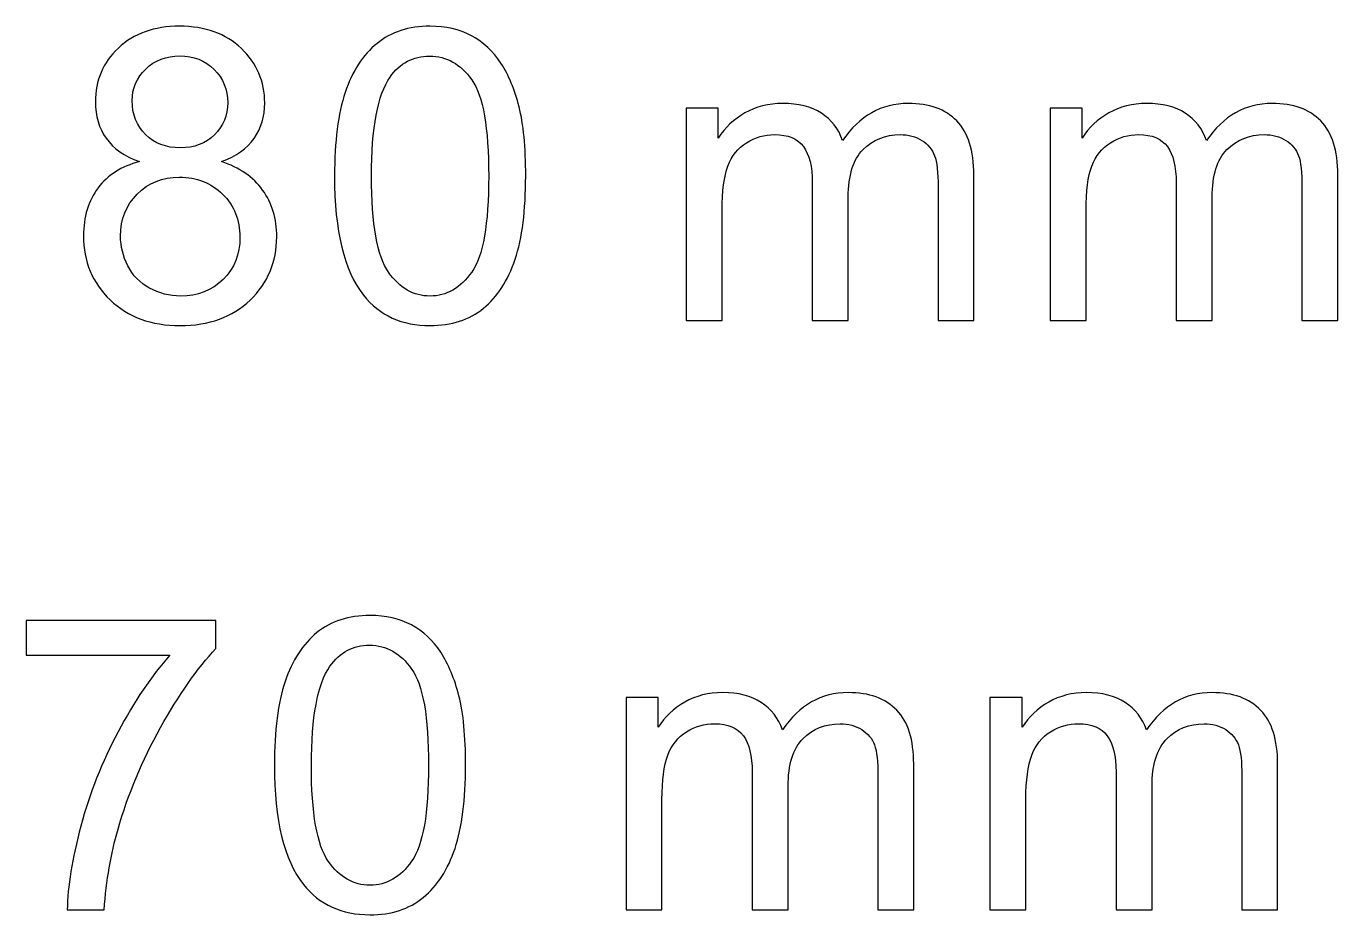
# Model space of a CAD drawing. Header units: millimetres. Extents: x -32 to 79, y -57 to 20.
# Drawn here: x -0.98 to 14.84, y 6.44 to 17.16 of the extents above; entities that cross this region are included whole.
import ezdxf

# ---------------------------------------------------------------- set-up
doc = ezdxf.new("R2010")
doc.units = ezdxf.units.MM
doc.header["$MEASUREMENT"] = 0
doc.layers.add('BG_SILKSCREEN_TOP', color=7, linetype='Continuous')

msp = doc.modelspace()

# ---------------------------------------------------------------- linework, layer by layer
at = {"layer": 'BG_SILKSCREEN_TOP'}
for points, knots in [([(0.3852, 15.526), (0.205, 15.5918), (0.0716, 15.6857), (-0.0156, 15.8083), (-0.0156, 15.8083), (-0.1021, 15.9301), (-0.1457, 16.0767), (-0.1457, 16.247), (-0.1457, 16.247), (-0.1457, 16.5047), (-0.0535, 16.7203), (0.1317, 16.8957), (0.1317, 16.8957), (0.3169, 17.071), (0.5622, 17.1591), (0.8692, 17.1591), (0.8692, 17.1591), (1.1779, 17.1591), (1.4265, 17.0694), (1.615, 16.8899), (1.615, 16.8899), (1.8027, 16.7105), (1.8965, 16.4923), (1.8965, 16.2347), (1.8965, 16.2347), (1.8965, 16.0709), (1.8537, 15.9285), (1.7681, 15.8067), (1.7681, 15.8067), (1.6817, 15.6857), (1.5516, 15.5918), (1.3763, 15.526), (1.3763, 15.526), (1.5928, 15.4552), (1.7582, 15.3416), (1.8718, 15.1836), (1.8718, 15.1836), (1.9846, 15.0263), (2.0414, 14.8378), (2.0414, 14.6197), (2.0414, 14.6197), (2.0414, 14.3168), (1.9344, 14.0633), (1.7212, 13.8575), (1.7212, 13.8575), (1.5072, 13.6517), (1.2257, 13.5488), (0.8767, 13.5488), (0.8767, 13.5488), (0.5276, 13.5488), (0.247, 13.6517), (0.0329, 13.8583), (0.0329, 13.8583), (-0.1811, 14.0649), (-0.2881, 14.3226), (-0.2881, 14.6312), (-0.2881, 14.6312), (-0.2881, 14.8609), (-0.2296, 15.0535), (-0.1128, 15.2091), (-0.1128, 15.2091), (0.0033, 15.3638), (0.1696, 15.47), (0.3852, 15.526)], [0, 0, 0, 0, 0.0625, 0.0625, 0.0625, 0.0625, 0.125, 0.125, 0.125, 0.125, 0.1875, 0.1875, 0.1875, 0.1875, 0.25, 0.25, 0.25, 0.25, 0.3125, 0.3125, 0.3125, 0.3125, 0.375, 0.375, 0.375, 0.375, 0.4375, 0.4375, 0.4375, 0.4375, 0.5, 0.5, 0.5, 0.5, 0.5625, 0.5625, 0.5625, 0.5625, 0.625, 0.625, 0.625, 0.625, 0.6875, 0.6875, 0.6875, 0.6875, 0.75, 0.75, 0.75, 0.75, 0.8125, 0.8125, 0.8125, 0.8125, 0.875, 0.875, 0.875, 0.875, 0.9375, 0.9375, 0.9375, 0.9375, 1, 1, 1, 1]), ([(2.7381, 15.3523), (2.7381, 15.7704), (2.7809, 16.1071), (2.8673, 16.3615), (2.8673, 16.3615), (2.9529, 16.6166), (3.0813, 16.8134), (3.2509, 16.9516), (3.2509, 16.9516), (3.4204, 17.0899), (3.6336, 17.1591), (3.8904, 17.1591), (3.8904, 17.1591), (4.0806, 17.1591), (4.2469, 17.1204), (4.3901, 17.0438), (4.3901, 17.0438), (4.5333, 16.9681), (4.651, 16.8578), (4.7449, 16.7138), (4.7449, 16.7138), (4.8379, 16.5697), (4.9111, 16.3944), (4.9638, 16.1878), (4.9638, 16.1878), (5.0173, 15.9812), (5.0437, 15.703), (5.0437, 15.3523), (5.0437, 15.3523), (5.0437, 14.9374), (5.0009, 14.6032), (4.9161, 14.3481), (4.9161, 14.3481), (4.8305, 14.0929), (4.7029, 13.8962), (4.5333, 13.7571), (4.5333, 13.7571), (4.3637, 13.618), (4.1497, 13.5488), (3.8904, 13.5488), (3.8904, 13.5488), (3.5497, 13.5488), (3.2822, 13.6706), (3.0879, 13.9151), (3.0879, 13.9151), (2.8549, 14.209), (2.7381, 14.6889), (2.7381, 15.3523)], [0, 0, 0, 0, 0.0833333, 0.0833333, 0.0833333, 0.0833333, 0.1666667, 0.1666667, 0.1666667, 0.1666667, 0.25, 0.25, 0.25, 0.25, 0.3333333, 0.3333333, 0.3333333, 0.3333333, 0.4166667, 0.4166667, 0.4166667, 0.4166667, 0.5, 0.5, 0.5, 0.5, 0.5833333, 0.5833333, 0.5833333, 0.5833333, 0.6666667, 0.6666667, 0.6666667, 0.6666667, 0.75, 0.75, 0.75, 0.75, 0.8333333, 0.8333333, 0.8333333, 0.8333333, 0.9166667, 0.9166667, 0.9166667, 0.9166667, 1, 1, 1, 1]), ([(0.298, 16.2619), (0.298, 16.0948), (0.3523, 15.9581), (0.4593, 15.8519), (0.4593, 15.8519), (0.5672, 15.7458), (0.7071, 15.6923), (0.8791, 15.6923), (0.8791, 15.6923), (1.0462, 15.6923), (1.1837, 15.7449), (1.2907, 15.8503), (1.2907, 15.8503), (1.3977, 15.9557), (1.4504, 16.0849), (1.4504, 16.2372), (1.4504, 16.2372), (1.4504, 16.3969), (1.3961, 16.5302), (1.2858, 16.6389), (1.2858, 16.6389), (1.1755, 16.7475), (1.0388, 16.8018), (0.8742, 16.8018), (0.8742, 16.8018), (0.7087, 16.8018), (0.5713, 16.7483), (0.4618, 16.643), (0.4618, 16.643), (0.3523, 16.5368), (0.298, 16.4092), (0.298, 16.2619)], [0, 0, 0, 0, 0.125, 0.125, 0.125, 0.125, 0.25, 0.25, 0.25, 0.25, 0.375, 0.375, 0.375, 0.375, 0.5, 0.5, 0.5, 0.5, 0.625, 0.625, 0.625, 0.625, 0.75, 0.75, 0.75, 0.75, 0.875, 0.875, 0.875, 0.875, 1, 1, 1, 1]), ([(3.1842, 15.3523), (3.1842, 14.772), (3.2525, 14.3859), (3.3883, 14.1933), (3.3883, 14.1933), (3.5242, 14.0015), (3.6912, 13.9052), (3.8904, 13.9052), (3.8904, 13.9052), (4.0905, 13.9052), (4.2576, 14.0024), (4.3934, 14.195), (4.3934, 14.195), (4.5292, 14.3876), (4.5975, 14.7736), (4.5975, 15.3523), (4.5975, 15.3523), (4.5975, 15.9343), (4.5292, 16.3211), (4.3934, 16.5121), (4.3934, 16.5121), (4.2576, 16.7039), (4.0888, 16.7994), (3.8863, 16.7994), (3.8863, 16.7994), (3.6863, 16.7994), (3.5274, 16.7146), (3.4081, 16.5458), (3.4081, 16.5458), (3.2591, 16.331), (3.1842, 15.9326), (3.1842, 15.3523)], [0, 0, 0, 0, 0.125, 0.125, 0.125, 0.125, 0.25, 0.25, 0.25, 0.25, 0.375, 0.375, 0.375, 0.375, 0.5, 0.5, 0.5, 0.5, 0.625, 0.625, 0.625, 0.625, 0.75, 0.75, 0.75, 0.75, 0.875, 0.875, 0.875, 0.875, 1, 1, 1, 1]), ([(6.9781, 13.6089), (6.9781, 13.6089), (6.9781, 16.1697), (6.9781, 16.1697), (6.9781, 16.1697), (6.9781, 16.1697), (7.3658, 16.1697), (7.3658, 16.1697), (7.3658, 16.1697), (7.3658, 16.1697), (7.3658, 15.8108), (7.3658, 15.8108), (7.3658, 15.8108), (7.4464, 15.9359), (7.5534, 16.0371), (7.6868, 16.1129), (7.6868, 16.1129), (7.8201, 16.1894), (7.9724, 16.2281), (8.1428, 16.2281), (8.1428, 16.2281), (8.3321, 16.2281), (8.4877, 16.1886), (8.6087, 16.1096), (8.6087, 16.1096), (8.7305, 16.0306), (8.8161, 15.9211), (8.8655, 15.7795), (8.8655, 15.7795), (9.0688, 16.0783), (9.3322, 16.2281), (9.6565, 16.2281), (9.6565, 16.2281), (9.9109, 16.2281), (10.106, 16.1573), (10.2426, 16.0166), (10.2426, 16.0166), (10.3792, 15.8758), (10.4476, 15.6593), (10.4476, 15.3671), (10.4476, 15.3671), (10.4476, 15.3671), (10.4476, 13.6089), (10.4476, 13.6089), (10.4476, 13.6089), (10.4476, 13.6089), (10.0162, 13.6089), (10.0162, 13.6089), (10.0162, 13.6089), (10.0162, 13.6089), (10.0162, 15.2222), (10.0162, 15.2222), (10.0162, 15.2222), (10.0162, 15.3959), (10.0023, 15.521), (9.9743, 15.5976), (9.9743, 15.5976), (9.9455, 15.6733), (9.8944, 15.7351), (9.8212, 15.782), (9.8212, 15.782), (9.7471, 15.8281), (9.6598, 15.8519), (9.5602, 15.8519), (9.5602, 15.8519), (9.38, 15.8519), (9.231, 15.7918), (9.1116, 15.6717), (9.1116, 15.6717), (8.9931, 15.5523), (8.933, 15.3605), (8.933, 15.0971), (8.933, 15.0971), (8.933, 15.0971), (8.933, 13.6089), (8.933, 13.6089), (8.933, 13.6089), (8.933, 13.6089), (8.4992, 13.6089), (8.4992, 13.6089), (8.4992, 13.6089), (8.4992, 13.6089), (8.4992, 15.2725), (8.4992, 15.2725), (8.4992, 15.2725), (8.4992, 15.4659), (8.4638, 15.6108), (8.393, 15.7071), (8.393, 15.7071), (8.3222, 15.8034), (8.207, 15.8519), (8.0457, 15.8519), (8.0457, 15.8519), (7.9238, 15.8519), (7.8111, 15.8198), (7.7074, 15.7548), (7.7074, 15.7548), (7.6036, 15.6906), (7.5279, 15.5968), (7.4818, 15.4733), (7.4818, 15.4733), (7.4349, 15.349), (7.4119, 15.1704), (7.4119, 14.9374), (7.4119, 14.9374), (7.4119, 14.9374), (7.4119, 13.6089), (7.4119, 13.6089), (7.4119, 13.6089), (7.4119, 13.6089), (6.9781, 13.6089), (6.9781, 13.6089)], [0, 0, 0, 0, 0.0357143, 0.0357143, 0.0357143, 0.0357143, 0.0714286, 0.0714286, 0.0714286, 0.0714286, 0.1071429, 0.1071429, 0.1071429, 0.1071429, 0.1428571, 0.1428571, 0.1428571, 0.1428571, 0.1785714, 0.1785714, 0.1785714, 0.1785714, 0.2142857, 0.2142857, 0.2142857, 0.2142857, 0.25, 0.25, 0.25, 0.25, 0.2857143, 0.2857143, 0.2857143, 0.2857143, 0.3214286, 0.3214286, 0.3214286, 0.3214286, 0.3571429, 0.3571429, 0.3571429, 0.3571429, 0.3928571, 0.3928571, 0.3928571, 0.3928571, 0.4285714, 0.4285714, 0.4285714, 0.4285714, 0.4642857, 0.4642857, 0.4642857, 0.4642857, 0.5, 0.5, 0.5, 0.5, 0.5357143, 0.5357143, 0.5357143, 0.5357143, 0.5714286, 0.5714286, 0.5714286, 0.5714286, 0.6071429, 0.6071429, 0.6071429, 0.6071429, 0.6428571, 0.6428571, 0.6428571, 0.6428571, 0.6785714, 0.6785714, 0.6785714, 0.6785714, 0.7142857, 0.7142857, 0.7142857, 0.7142857, 0.75, 0.75, 0.75, 0.75, 0.7857143, 0.7857143, 0.7857143, 0.7857143, 0.8214286, 0.8214286, 0.8214286, 0.8214286, 0.8571429, 0.8571429, 0.8571429, 0.8571429, 0.8928571, 0.8928571, 0.8928571, 0.8928571, 0.9285714, 0.9285714, 0.9285714, 0.9285714, 0.9642857, 0.9642857, 0.9642857, 0.9642857, 1, 1, 1, 1]), ([(11.3665, 13.6089), (11.3665, 13.6089), (11.3665, 16.1697), (11.3665, 16.1697), (11.3665, 16.1697), (11.3665, 16.1697), (11.7542, 16.1697), (11.7542, 16.1697), (11.7542, 16.1697), (11.7542, 16.1697), (11.7542, 15.8108), (11.7542, 15.8108), (11.7542, 15.8108), (11.8348, 15.9359), (11.9418, 16.0371), (12.0752, 16.1129), (12.0752, 16.1129), (12.2085, 16.1894), (12.3608, 16.2281), (12.5312, 16.2281), (12.5312, 16.2281), (12.7205, 16.2281), (12.8761, 16.1886), (12.9971, 16.1096), (12.9971, 16.1096), (13.1189, 16.0306), (13.2045, 15.9211), (13.2539, 15.7795), (13.2539, 15.7795), (13.4572, 16.0783), (13.7206, 16.2281), (14.0449, 16.2281), (14.0449, 16.2281), (14.2993, 16.2281), (14.4944, 16.1573), (14.631, 16.0166), (14.631, 16.0166), (14.7676, 15.8758), (14.836, 15.6593), (14.836, 15.3671), (14.836, 15.3671), (14.836, 15.3671), (14.836, 13.6089), (14.836, 13.6089), (14.836, 13.6089), (14.836, 13.6089), (14.4046, 13.6089), (14.4046, 13.6089), (14.4046, 13.6089), (14.4046, 13.6089), (14.4046, 15.2222), (14.4046, 15.2222), (14.4046, 15.2222), (14.4046, 15.3959), (14.3907, 15.521), (14.3627, 15.5976), (14.3627, 15.5976), (14.3339, 15.6733), (14.2828, 15.7351), (14.2096, 15.782), (14.2096, 15.782), (14.1355, 15.8281), (14.0482, 15.8519), (13.9486, 15.8519), (13.9486, 15.8519), (13.7684, 15.8519), (13.6194, 15.7918), (13.5, 15.6717), (13.5, 15.6717), (13.3815, 15.5523), (13.3214, 15.3605), (13.3214, 15.0971), (13.3214, 15.0971), (13.3214, 15.0971), (13.3214, 13.6089), (13.3214, 13.6089), (13.3214, 13.6089), (13.3214, 13.6089), (12.8876, 13.6089), (12.8876, 13.6089), (12.8876, 13.6089), (12.8876, 13.6089), (12.8876, 15.2725), (12.8876, 15.2725), (12.8876, 15.2725), (12.8876, 15.4659), (12.8522, 15.6108), (12.7814, 15.7071), (12.7814, 15.7071), (12.7106, 15.8034), (12.5954, 15.8519), (12.4341, 15.8519), (12.4341, 15.8519), (12.3122, 15.8519), (12.1995, 15.8198), (12.0958, 15.7548), (12.0958, 15.7548), (11.992, 15.6906), (11.9163, 15.5968), (11.8702, 15.4733), (11.8702, 15.4733), (11.8233, 15.349), (11.8003, 15.1704), (11.8003, 14.9374), (11.8003, 14.9374), (11.8003, 14.9374), (11.8003, 13.6089), (11.8003, 13.6089), (11.8003, 13.6089), (11.8003, 13.6089), (11.3665, 13.6089), (11.3665, 13.6089)], [0, 0, 0, 0, 0.0357143, 0.0357143, 0.0357143, 0.0357143, 0.0714286, 0.0714286, 0.0714286, 0.0714286, 0.1071429, 0.1071429, 0.1071429, 0.1071429, 0.1428571, 0.1428571, 0.1428571, 0.1428571, 0.1785714, 0.1785714, 0.1785714, 0.1785714, 0.2142857, 0.2142857, 0.2142857, 0.2142857, 0.25, 0.25, 0.25, 0.25, 0.2857143, 0.2857143, 0.2857143, 0.2857143, 0.3214286, 0.3214286, 0.3214286, 0.3214286, 0.3571429, 0.3571429, 0.3571429, 0.3571429, 0.3928571, 0.3928571, 0.3928571, 0.3928571, 0.4285714, 0.4285714, 0.4285714, 0.4285714, 0.4642857, 0.4642857, 0.4642857, 0.4642857, 0.5, 0.5, 0.5, 0.5, 0.5357143, 0.5357143, 0.5357143, 0.5357143, 0.5714286, 0.5714286, 0.5714286, 0.5714286, 0.6071429, 0.6071429, 0.6071429, 0.6071429, 0.6428571, 0.6428571, 0.6428571, 0.6428571, 0.6785714, 0.6785714, 0.6785714, 0.6785714, 0.7142857, 0.7142857, 0.7142857, 0.7142857, 0.75, 0.75, 0.75, 0.75, 0.7857143, 0.7857143, 0.7857143, 0.7857143, 0.8214286, 0.8214286, 0.8214286, 0.8214286, 0.8571429, 0.8571429, 0.8571429, 0.8571429, 0.8928571, 0.8928571, 0.8928571, 0.8928571, 0.9285714, 0.9285714, 0.9285714, 0.9285714, 0.9642857, 0.9642857, 0.9642857, 0.9642857, 1, 1, 1, 1]), ([(0.1581, 14.6288), (0.1581, 14.5053), (0.1877, 14.3851), (0.2461, 14.2699), (0.2461, 14.2699), (0.3046, 14.1538), (0.3918, 14.0641), (0.5079, 14.0007), (0.5079, 14.0007), (0.624, 13.9373), (0.7482, 13.9052), (0.8816, 13.9052), (0.8816, 13.9052), (1.089, 13.9052), (1.2602, 13.9719), (1.3952, 14.1061), (1.3952, 14.1061), (1.5302, 14.2394), (1.5977, 14.409), (1.5977, 14.6148), (1.5977, 14.6148), (1.5977, 14.8238), (1.5286, 14.9967), (1.3895, 15.1333), (1.3895, 15.1333), (1.2504, 15.27), (1.0759, 15.3383), (0.8668, 15.3383), (0.8668, 15.3383), (0.6626, 15.3383), (0.4939, 15.2708), (0.3597, 15.1358), (0.3597, 15.1358), (0.2256, 15), (0.1581, 14.8313), (0.1581, 14.6288)], [0, 0, 0, 0, 0.1111111, 0.1111111, 0.1111111, 0.1111111, 0.2222222, 0.2222222, 0.2222222, 0.2222222, 0.3333333, 0.3333333, 0.3333333, 0.3333333, 0.4444444, 0.4444444, 0.4444444, 0.4444444, 0.5555556, 0.5555556, 0.5555556, 0.5555556, 0.6666667, 0.6666667, 0.6666667, 0.6666667, 0.7777778, 0.7777778, 0.7777778, 0.7777778, 0.8888889, 0.8888889, 0.8888889, 0.8888889, 1, 1, 1, 1]), ([(-0.9792, 9.5756), (-0.9792, 9.5756), (-0.9792, 9.993), (-0.9792, 9.993), (-0.9792, 9.993), (-0.9792, 9.993), (1.3091, 9.993), (1.3091, 9.993), (1.3091, 9.993), (1.3091, 9.993), (1.3091, 9.6555), (1.3091, 9.6555), (1.3091, 9.6555), (1.0844, 9.4159), (0.8613, 9.0974), (0.6399, 8.7006), (0.6399, 8.7006), (0.4193, 8.3039), (0.2481, 7.8948), (0.1279, 7.4758), (0.1279, 7.4758), (0.0406, 7.1795), (-0.0145, 6.856), (-0.0384, 6.5037), (-0.0384, 6.5037), (-0.0384, 6.5037), (-0.4845, 6.5037), (-0.4845, 6.5037), (-0.4845, 6.5037), (-0.4796, 6.7819), (-0.4253, 7.1178), (-0.3207, 7.512), (-0.3207, 7.512), (-0.2162, 7.9055), (-0.0664, 8.2858), (0.1287, 8.6513), (0.1287, 8.6513), (0.3246, 9.0167), (0.532, 9.3254), (0.7526, 9.5756), (0.7526, 9.5756), (0.7526, 9.5756), (-0.9792, 9.5756), (-0.9792, 9.5756)], [0, 0, 0, 0, 0.0909091, 0.0909091, 0.0909091, 0.0909091, 0.1818182, 0.1818182, 0.1818182, 0.1818182, 0.2727273, 0.2727273, 0.2727273, 0.2727273, 0.3636364, 0.3636364, 0.3636364, 0.3636364, 0.4545455, 0.4545455, 0.4545455, 0.4545455, 0.5454545, 0.5454545, 0.5454545, 0.5454545, 0.6363636, 0.6363636, 0.6363636, 0.6363636, 0.7272727, 0.7272727, 0.7272727, 0.7272727, 0.8181818, 0.8181818, 0.8181818, 0.8181818, 0.9090909, 0.9090909, 0.9090909, 0.9090909, 1, 1, 1, 1]), ([(2.0132, 8.2471), (2.0132, 8.6652), (2.056, 9.0019), (2.1424, 9.2563), (2.1424, 9.2563), (2.228, 9.5114), (2.3564, 9.7082), (2.526, 9.8464), (2.526, 9.8464), (2.6955, 9.9847), (2.9087, 10.0539), (3.1655, 10.0539), (3.1655, 10.0539), (3.3557, 10.0539), (3.522, 10.0152), (3.6652, 9.9386), (3.6652, 9.9386), (3.8084, 9.8629), (3.9261, 9.7526), (4.02, 9.6086), (4.02, 9.6086), (4.113, 9.4645), (4.1862, 9.2892), (4.2389, 9.0826), (4.2389, 9.0826), (4.2924, 8.876), (4.3188, 8.5978), (4.3188, 8.2471), (4.3188, 8.2471), (4.3188, 7.8322), (4.276, 7.498), (4.1912, 7.2429), (4.1912, 7.2429), (4.1056, 6.9877), (3.978, 6.791), (3.8084, 6.6519), (3.8084, 6.6519), (3.6388, 6.5128), (3.4248, 6.4436), (3.1655, 6.4436), (3.1655, 6.4436), (2.8248, 6.4436), (2.5573, 6.5654), (2.363, 6.8099), (2.363, 6.8099), (2.13, 7.1038), (2.0132, 7.5837), (2.0132, 8.2471)], [0, 0, 0, 0, 0.0833333, 0.0833333, 0.0833333, 0.0833333, 0.1666667, 0.1666667, 0.1666667, 0.1666667, 0.25, 0.25, 0.25, 0.25, 0.3333333, 0.3333333, 0.3333333, 0.3333333, 0.4166667, 0.4166667, 0.4166667, 0.4166667, 0.5, 0.5, 0.5, 0.5, 0.5833333, 0.5833333, 0.5833333, 0.5833333, 0.6666667, 0.6666667, 0.6666667, 0.6666667, 0.75, 0.75, 0.75, 0.75, 0.8333333, 0.8333333, 0.8333333, 0.8333333, 0.9166667, 0.9166667, 0.9166667, 0.9166667, 1, 1, 1, 1]), ([(2.4593, 8.2471), (2.4593, 7.6668), (2.5276, 7.2807), (2.6634, 7.0881), (2.6634, 7.0881), (2.7993, 6.8963), (2.9663, 6.8), (3.1655, 6.8), (3.1655, 6.8), (3.3656, 6.8), (3.5327, 6.8972), (3.6685, 7.0898), (3.6685, 7.0898), (3.8043, 7.2824), (3.8726, 7.6684), (3.8726, 8.2471), (3.8726, 8.2471), (3.8726, 8.8291), (3.8043, 9.2159), (3.6685, 9.4069), (3.6685, 9.4069), (3.5327, 9.5987), (3.3639, 9.6942), (3.1614, 9.6942), (3.1614, 9.6942), (2.9614, 9.6942), (2.8025, 9.6094), (2.6832, 9.4406), (2.6832, 9.4406), (2.5342, 9.2258), (2.4593, 8.8274), (2.4593, 8.2471)], [0, 0, 0, 0, 0.125, 0.125, 0.125, 0.125, 0.25, 0.25, 0.25, 0.25, 0.375, 0.375, 0.375, 0.375, 0.5, 0.5, 0.5, 0.5, 0.625, 0.625, 0.625, 0.625, 0.75, 0.75, 0.75, 0.75, 0.875, 0.875, 0.875, 0.875, 1, 1, 1, 1]), ([(6.2532, 6.5037), (6.2532, 6.5037), (6.2532, 9.0645), (6.2532, 9.0645), (6.2532, 9.0645), (6.2532, 9.0645), (6.6409, 9.0645), (6.6409, 9.0645), (6.6409, 9.0645), (6.6409, 9.0645), (6.6409, 8.7056), (6.6409, 8.7056), (6.6409, 8.7056), (6.7215, 8.8307), (6.8285, 8.9319), (6.9619, 9.0077), (6.9619, 9.0077), (7.0952, 9.0842), (7.2475, 9.1229), (7.4179, 9.1229), (7.4179, 9.1229), (7.6072, 9.1229), (7.7628, 9.0834), (7.8838, 9.0044), (7.8838, 9.0044), (8.0056, 8.9254), (8.0912, 8.8159), (8.1406, 8.6743), (8.1406, 8.6743), (8.3439, 8.9731), (8.6073, 9.1229), (8.9316, 9.1229), (8.9316, 9.1229), (9.186, 9.1229), (9.3811, 9.0521), (9.5177, 8.9114), (9.5177, 8.9114), (9.6543, 8.7706), (9.7227, 8.5541), (9.7227, 8.2619), (9.7227, 8.2619), (9.7227, 8.2619), (9.7227, 6.5037), (9.7227, 6.5037), (9.7227, 6.5037), (9.7227, 6.5037), (9.2913, 6.5037), (9.2913, 6.5037), (9.2913, 6.5037), (9.2913, 6.5037), (9.2913, 8.117), (9.2913, 8.117), (9.2913, 8.117), (9.2913, 8.2907), (9.2774, 8.4158), (9.2494, 8.4924), (9.2494, 8.4924), (9.2206, 8.5681), (9.1695, 8.6299), (9.0963, 8.6768), (9.0963, 8.6768), (9.0222, 8.7229), (8.9349, 8.7467), (8.8353, 8.7467), (8.8353, 8.7467), (8.6551, 8.7467), (8.5061, 8.6866), (8.3867, 8.5665), (8.3867, 8.5665), (8.2682, 8.4471), (8.2081, 8.2553), (8.2081, 7.9919), (8.2081, 7.9919), (8.2081, 7.9919), (8.2081, 6.5037), (8.2081, 6.5037), (8.2081, 6.5037), (8.2081, 6.5037), (7.7743, 6.5037), (7.7743, 6.5037), (7.7743, 6.5037), (7.7743, 6.5037), (7.7743, 8.1673), (7.7743, 8.1673), (7.7743, 8.1673), (7.7743, 8.3607), (7.7389, 8.5056), (7.6681, 8.6019), (7.6681, 8.6019), (7.5973, 8.6982), (7.4821, 8.7467), (7.3208, 8.7467), (7.3208, 8.7467), (7.1989, 8.7467), (7.0862, 8.7146), (6.9825, 8.6496), (6.9825, 8.6496), (6.8787, 8.5854), (6.803, 8.4916), (6.7569, 8.3681), (6.7569, 8.3681), (6.71, 8.2438), (6.687, 8.0652), (6.687, 7.8322), (6.687, 7.8322), (6.687, 7.8322), (6.687, 6.5037), (6.687, 6.5037), (6.687, 6.5037), (6.687, 6.5037), (6.2532, 6.5037), (6.2532, 6.5037)], [0, 0, 0, 0, 0.0357143, 0.0357143, 0.0357143, 0.0357143, 0.0714286, 0.0714286, 0.0714286, 0.0714286, 0.1071429, 0.1071429, 0.1071429, 0.1071429, 0.1428571, 0.1428571, 0.1428571, 0.1428571, 0.1785714, 0.1785714, 0.1785714, 0.1785714, 0.2142857, 0.2142857, 0.2142857, 0.2142857, 0.25, 0.25, 0.25, 0.25, 0.2857143, 0.2857143, 0.2857143, 0.2857143, 0.3214286, 0.3214286, 0.3214286, 0.3214286, 0.3571429, 0.3571429, 0.3571429, 0.3571429, 0.3928571, 0.3928571, 0.3928571, 0.3928571, 0.4285714, 0.4285714, 0.4285714, 0.4285714, 0.4642857, 0.4642857, 0.4642857, 0.4642857, 0.5, 0.5, 0.5, 0.5, 0.5357143, 0.5357143, 0.5357143, 0.5357143, 0.5714286, 0.5714286, 0.5714286, 0.5714286, 0.6071429, 0.6071429, 0.6071429, 0.6071429, 0.6428571, 0.6428571, 0.6428571, 0.6428571, 0.6785714, 0.6785714, 0.6785714, 0.6785714, 0.7142857, 0.7142857, 0.7142857, 0.7142857, 0.75, 0.75, 0.75, 0.75, 0.7857143, 0.7857143, 0.7857143, 0.7857143, 0.8214286, 0.8214286, 0.8214286, 0.8214286, 0.8571429, 0.8571429, 0.8571429, 0.8571429, 0.8928571, 0.8928571, 0.8928571, 0.8928571, 0.9285714, 0.9285714, 0.9285714, 0.9285714, 0.9642857, 0.9642857, 0.9642857, 0.9642857, 1, 1, 1, 1]), ([(10.6416, 6.5037), (10.6416, 6.5037), (10.6416, 9.0645), (10.6416, 9.0645), (10.6416, 9.0645), (10.6416, 9.0645), (11.0293, 9.0645), (11.0293, 9.0645), (11.0293, 9.0645), (11.0293, 9.0645), (11.0293, 8.7056), (11.0293, 8.7056), (11.0293, 8.7056), (11.1099, 8.8307), (11.2169, 8.9319), (11.3503, 9.0077), (11.3503, 9.0077), (11.4836, 9.0842), (11.6359, 9.1229), (11.8063, 9.1229), (11.8063, 9.1229), (11.9956, 9.1229), (12.1512, 9.0834), (12.2722, 9.0044), (12.2722, 9.0044), (12.394, 8.9254), (12.4796, 8.8159), (12.529, 8.6743), (12.529, 8.6743), (12.7323, 8.9731), (12.9957, 9.1229), (13.32, 9.1229), (13.32, 9.1229), (13.5744, 9.1229), (13.7695, 9.0521), (13.9061, 8.9114), (13.9061, 8.9114), (14.0427, 8.7706), (14.1111, 8.5541), (14.1111, 8.2619), (14.1111, 8.2619), (14.1111, 8.2619), (14.1111, 6.5037), (14.1111, 6.5037), (14.1111, 6.5037), (14.1111, 6.5037), (13.6797, 6.5037), (13.6797, 6.5037), (13.6797, 6.5037), (13.6797, 6.5037), (13.6797, 8.117), (13.6797, 8.117), (13.6797, 8.117), (13.6797, 8.2907), (13.6658, 8.4158), (13.6378, 8.4924), (13.6378, 8.4924), (13.609, 8.5681), (13.5579, 8.6299), (13.4847, 8.6768), (13.4847, 8.6768), (13.4106, 8.7229), (13.3233, 8.7467), (13.2237, 8.7467), (13.2237, 8.7467), (13.0435, 8.7467), (12.8945, 8.6866), (12.7751, 8.5665), (12.7751, 8.5665), (12.6566, 8.4471), (12.5965, 8.2553), (12.5965, 7.9919), (12.5965, 7.9919), (12.5965, 7.9919), (12.5965, 6.5037), (12.5965, 6.5037), (12.5965, 6.5037), (12.5965, 6.5037), (12.1627, 6.5037), (12.1627, 6.5037), (12.1627, 6.5037), (12.1627, 6.5037), (12.1627, 8.1673), (12.1627, 8.1673), (12.1627, 8.1673), (12.1627, 8.3607), (12.1273, 8.5056), (12.0565, 8.6019), (12.0565, 8.6019), (11.9857, 8.6982), (11.8705, 8.7467), (11.7092, 8.7467), (11.7092, 8.7467), (11.5873, 8.7467), (11.4746, 8.7146), (11.3709, 8.6496), (11.3709, 8.6496), (11.2671, 8.5854), (11.1914, 8.4916), (11.1453, 8.3681), (11.1453, 8.3681), (11.0984, 8.2438), (11.0754, 8.0652), (11.0754, 7.8322), (11.0754, 7.8322), (11.0754, 7.8322), (11.0754, 6.5037), (11.0754, 6.5037), (11.0754, 6.5037), (11.0754, 6.5037), (10.6416, 6.5037), (10.6416, 6.5037)], [0, 0, 0, 0, 0.0357143, 0.0357143, 0.0357143, 0.0357143, 0.0714286, 0.0714286, 0.0714286, 0.0714286, 0.1071429, 0.1071429, 0.1071429, 0.1071429, 0.1428571, 0.1428571, 0.1428571, 0.1428571, 0.1785714, 0.1785714, 0.1785714, 0.1785714, 0.2142857, 0.2142857, 0.2142857, 0.2142857, 0.25, 0.25, 0.25, 0.25, 0.2857143, 0.2857143, 0.2857143, 0.2857143, 0.3214286, 0.3214286, 0.3214286, 0.3214286, 0.3571429, 0.3571429, 0.3571429, 0.3571429, 0.3928571, 0.3928571, 0.3928571, 0.3928571, 0.4285714, 0.4285714, 0.4285714, 0.4285714, 0.4642857, 0.4642857, 0.4642857, 0.4642857, 0.5, 0.5, 0.5, 0.5, 0.5357143, 0.5357143, 0.5357143, 0.5357143, 0.5714286, 0.5714286, 0.5714286, 0.5714286, 0.6071429, 0.6071429, 0.6071429, 0.6071429, 0.6428571, 0.6428571, 0.6428571, 0.6428571, 0.6785714, 0.6785714, 0.6785714, 0.6785714, 0.7142857, 0.7142857, 0.7142857, 0.7142857, 0.75, 0.75, 0.75, 0.75, 0.7857143, 0.7857143, 0.7857143, 0.7857143, 0.8214286, 0.8214286, 0.8214286, 0.8214286, 0.8571429, 0.8571429, 0.8571429, 0.8571429, 0.8928571, 0.8928571, 0.8928571, 0.8928571, 0.9285714, 0.9285714, 0.9285714, 0.9285714, 0.9642857, 0.9642857, 0.9642857, 0.9642857, 1, 1, 1, 1])]:
    msp.add_open_spline(points, degree=3, knots=knots, dxfattribs=at)

doc.saveas('drawing.dxf')
